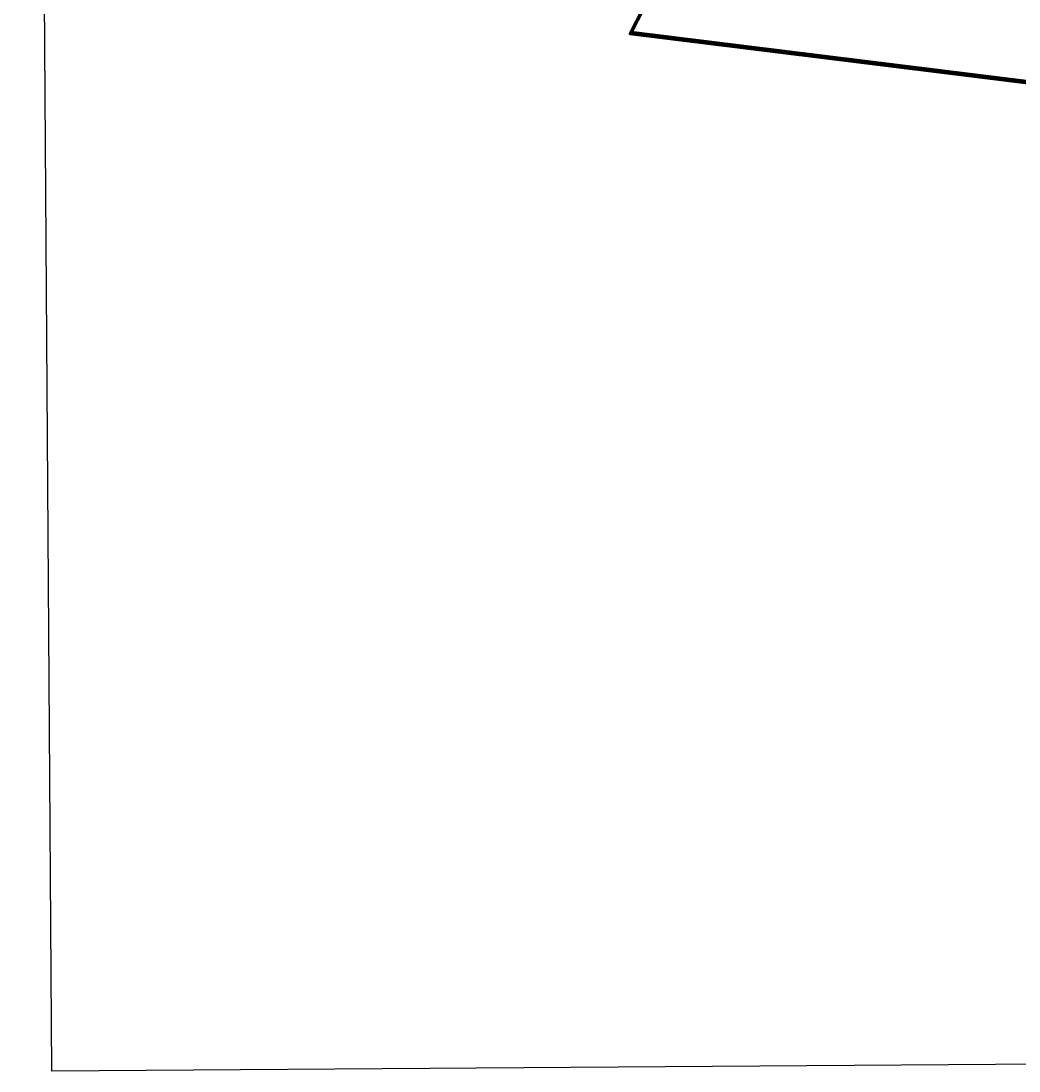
# Model space of a CAD drawing. Header units: millimetres. Extents: x 1378883 to 1389513, y 5662980 to 5673292.
# Drawn here: x 1378883 to 1381122, y 5663192 to 5665548 of the extents above; entities that cross this region are included whole.
import ezdxf

# ---------------------------------------------------------------- set-up
doc = ezdxf.new("R2010")
doc.units = ezdxf.units.MM
doc.layers.add('КартаСкан', color=252, linetype='Continuous')
doc.layers.add('межа по генплану', color=7, linetype='Continuous')
picture_1 = doc.add_image_def('image1.tif', size_in_pixel=(29607, 29619))

msp = doc.modelspace()

# ---------------------------------------------------------------- linework, layer by layer
at = {"layer": 'межа по генплану', "color": 5, "lineweight": 70}
msp.add_lwpolyline([(1381534.7, 5665359.7), (1380249.2, 5665518.8), (1380364.6, 5665743.9)], dxfattribs=at)
msp.add_lwpolyline([(1381534.7, 5665359.7), (1380249.2, 5665518.8), (1380364.6, 5665743.9)], dxfattribs=at)
at = {"layer": 'межа по генплану', "color": 3, "lineweight": 70}
msp.add_lwpolyline([(1381534.7, 5665359.7), (1380249.2, 5665518.8), (1380364.6, 5665743.9)], dxfattribs=at)
msp.add_lwpolyline([(1381534.7, 5665359.7), (1380249.2, 5665518.8), (1380364.6, 5665743.9)], dxfattribs=at)
msp.add_lwpolyline([(1381534.7, 5665359.7), (1380249.2, 5665518.8), (1380364.6, 5665743.9)], dxfattribs=at)
at = {"layer": 'межа по генплану', "color": 2, "lineweight": 70}
msp.add_lwpolyline([(1381534.7, 5665359.7), (1380249.2, 5665518.8), (1380364.6, 5665743.9)], dxfattribs=at)
at = {"layer": 'межа по генплану', "color": 1, "lineweight": 70}
msp.add_lwpolyline([(1381537.1, 5665362.5), (1380251.6, 5665521.6), (1380367, 5665746.7)], dxfattribs=at)

# ---------------------------------------------------------------- pictures from other files: only their frames are drawn
at = {"layer": 'КартаСкан'}
image = msp.add_image(picture_1, insert=(1378952, 5663192.3), size_in_units=(10026.9, 10031), rotation=0.39543, dxfattribs=at)
image.dxf.flags = 15

doc.saveas('drawing.dxf')
